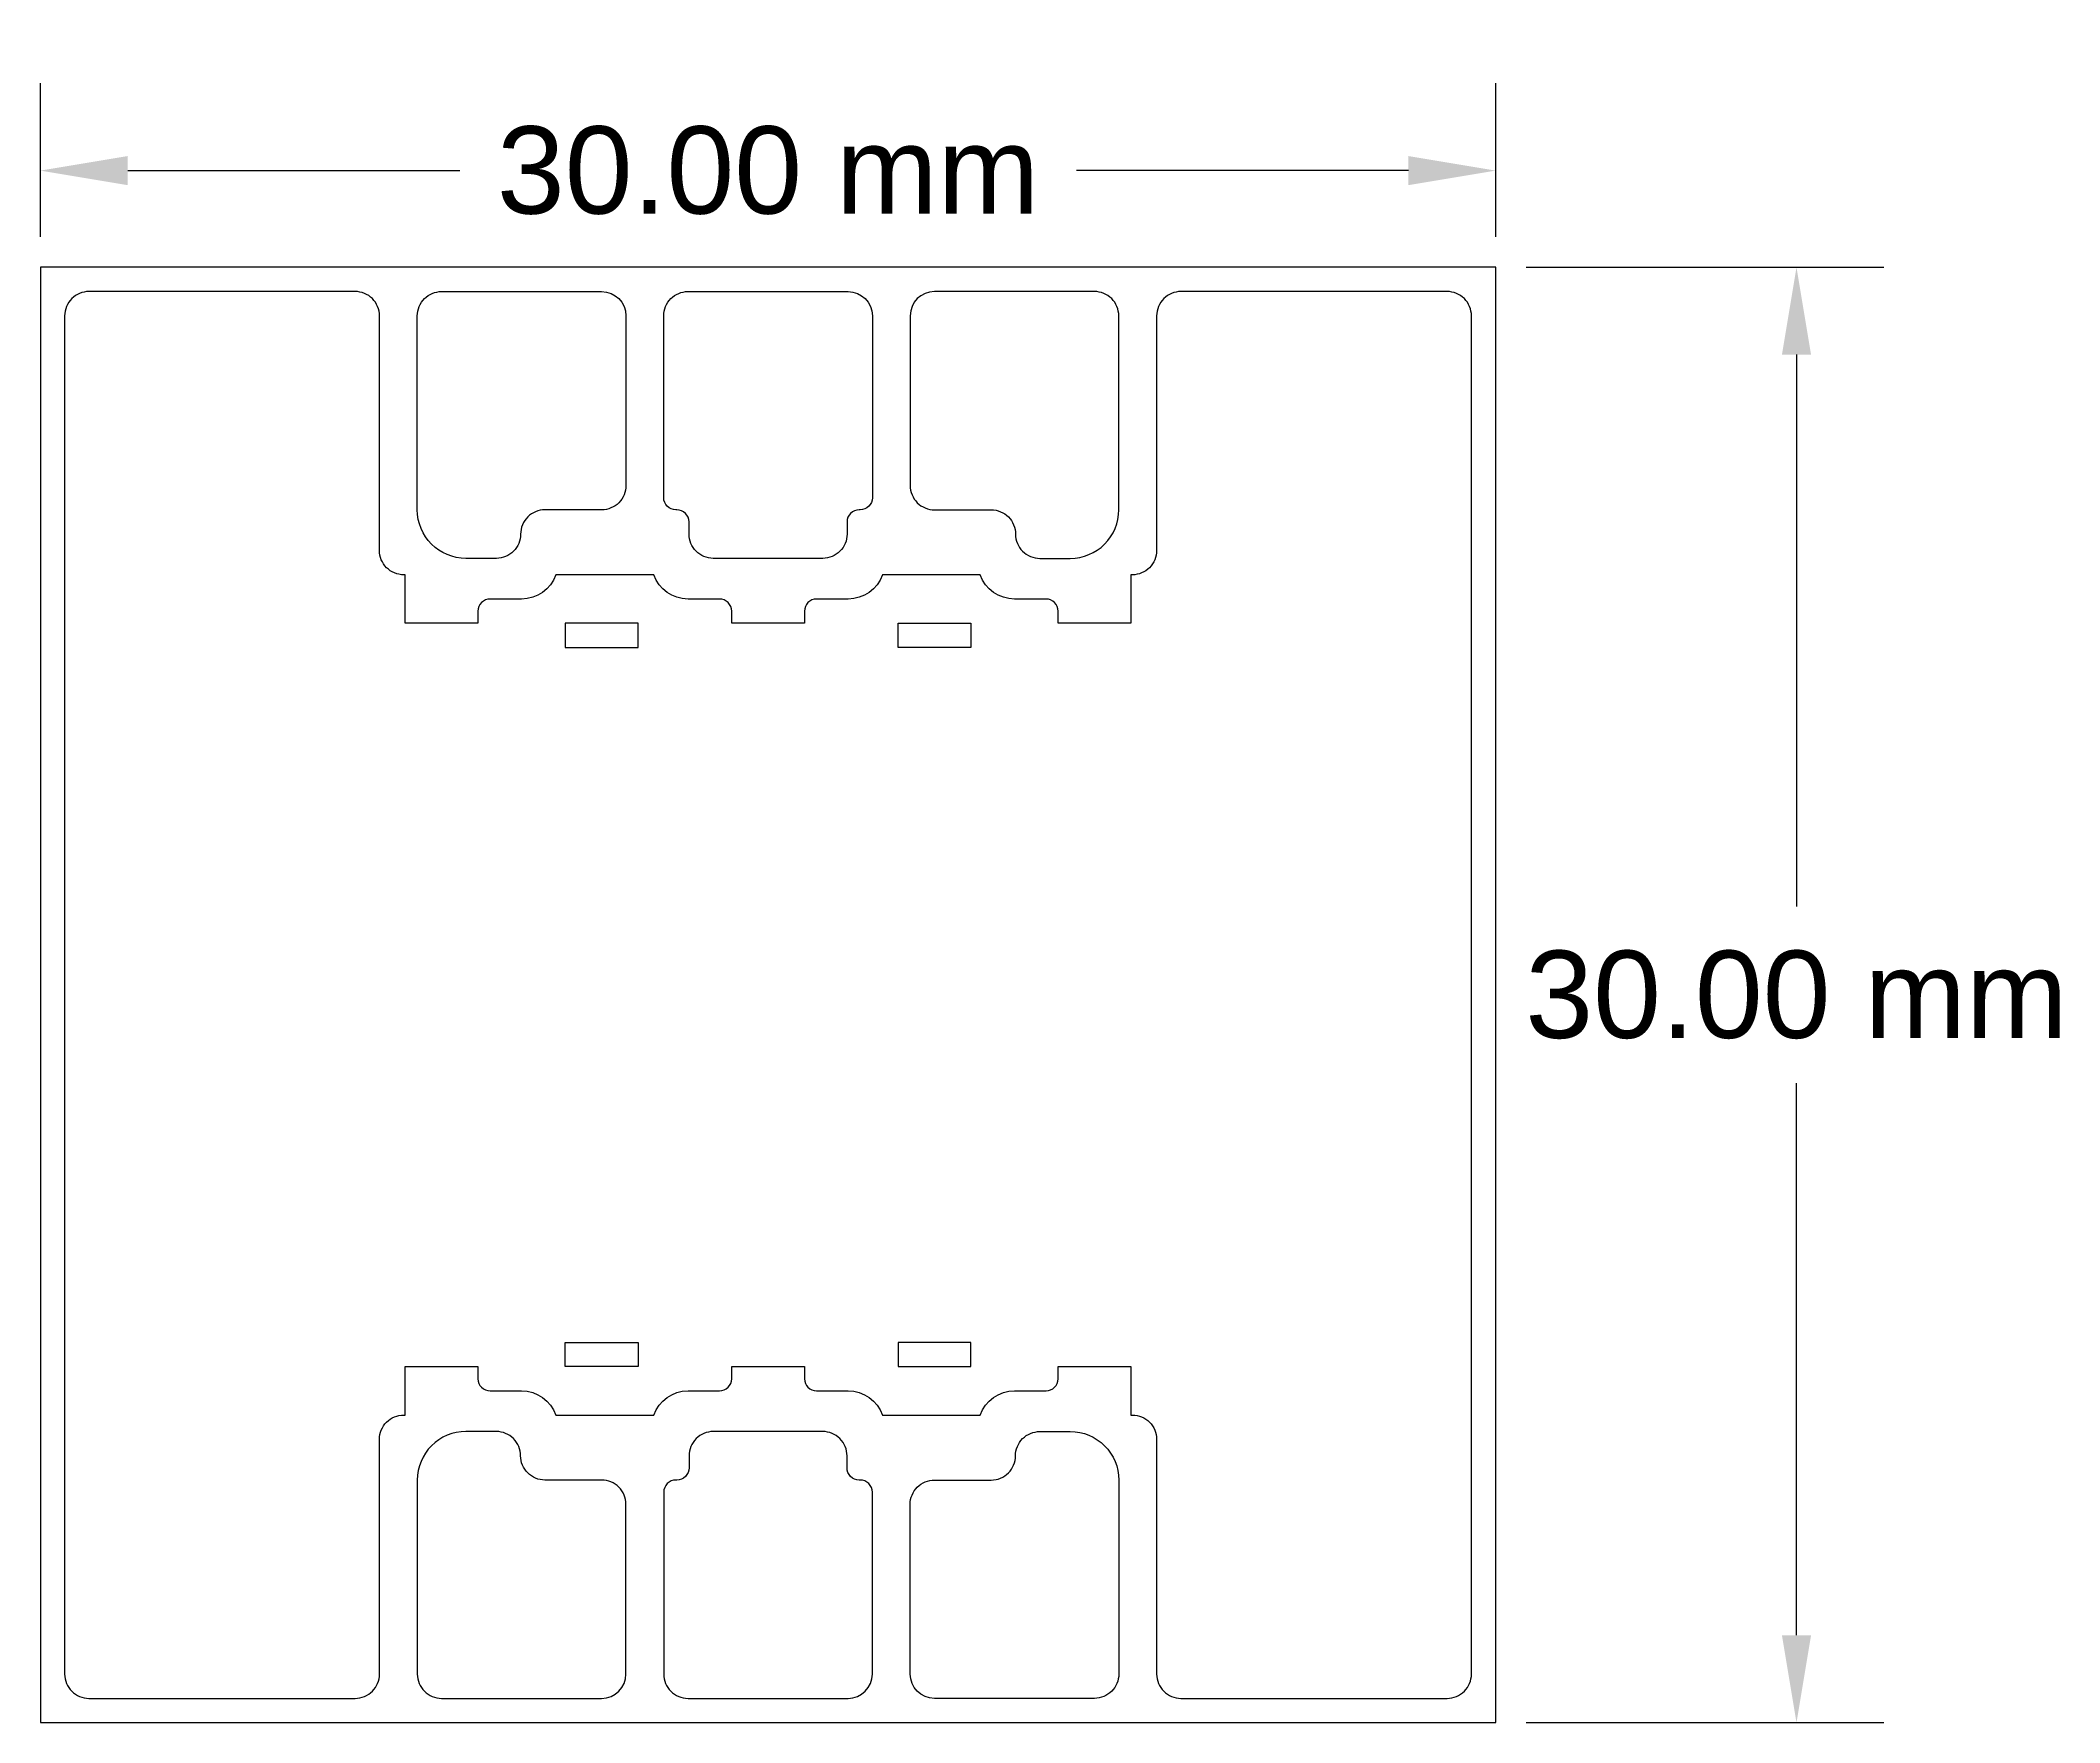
# Model space of a CAD drawing. Header units: inches. Extents: x 0 to 41.6, y 0 to 34.7.
import ezdxf

# ---------------------------------------------------------------- set-up
doc = ezdxf.new("R2010")
doc.units = ezdxf.units.IN
doc.header["$MEASUREMENT"] = 0
for name, color, linetype in [('glassOutline', 7, 'Continuous'), ('notes', 3, 'Continuous'), ('TC-etch-lines-chemical', 1, 'Continuous')]:
    doc.layers.add(name, color=color, linetype=linetype)
doc.styles.get("Standard").update_dxf_attribs({"font": 'arial.ttf'})
doc.dimstyles.get("Standard").update_dxf_attribs({"dimtxt": 0.18, "dimasz": 0.18, "dimexe": 0.18, "dimexo": 0.0625, "dimgap": 0.09, "dimtad": 0, "dimtih": 1, "dimtoh": 1, "dimdec": 4, "dimzin": 0, "dimdsep": 46, "dimtxsty": 'Standard', "dimcen": -0.09, "dimadec": 0, "dimazin": 0, "dimtfac": 1, "dimtdec": 4, "dimtofl": 0, "dimtmove": 0, "dimatfit": 3, "dimfxl": 1, "dimtolj": 1, "dimtzin": 0, "dimarcsym": 0})

# ---------------------------------------------------------------- blocks, each defined once
blk = doc.blocks.new('*D1')
at = {"layer": 'Defpoints', "color": 0}
for p in [(30, 30), (30, 0), (36.2, 0)]:
    blk.add_point(p, dxfattribs=at)
at = {"layer": 'notes', "color": 0, "lineweight": -2}
for p, q in [((30.625, 30), (38, 30)), ((36.2, 28.2), (36.2, 16.82)), ((36.2, 1.8), (36.2, 13.18)), ((30.625, 0), (38, 0))]:
    blk.add_line(p, q, dxfattribs=at)
at = {"layer": 'notes', "color": 0}
for points in [[(36.5, 28.2), (35.9, 28.2), (36.2, 30)], [(35.9, 1.8), (36.5, 1.8), (36.2, 0)]]:
    blk.add_solid(points, dxfattribs=at)
at = {"layer": 'notes', "color": 0, "insert": (36.2, 15), "char_height": 1.8, "attachment_point": 5}
blk.add_mtext('\\A1;30.00 mm', dxfattribs=at)
blk = doc.blocks.new('*D2')
at = {"layer": 'Defpoints', "color": 0}
for p in [(30, 31.993), (0, 30), (30, 30)]:
    blk.add_point(p, dxfattribs=at)
at = {"layer": 'notes', "color": 0, "lineweight": -2}
for p, q in [((0, 30.625), (0, 33.793)), ((30, 30.625), (30, 33.793)), ((1.8, 31.993), (8.644, 31.993)), ((28.2, 31.993), (21.356, 31.993))]:
    blk.add_line(p, q, dxfattribs=at)
at = {"layer": 'notes', "color": 0}
for points in [[(1.8, 32.293), (1.8, 31.693), (0, 31.993)], [(28.2, 31.693), (28.2, 32.293), (30, 31.993)]]:
    blk.add_solid(points, dxfattribs=at)
at = {"layer": 'notes', "color": 0, "insert": (15, 31.993), "char_height": 1.8, "attachment_point": 5}
blk.add_mtext('\\A1;30.00 mm', dxfattribs=at)

msp = doc.modelspace()

# ---------------------------------------------------------------- linework, layer by layer
at = {"layer": 'glassOutline'}
msp.add_lwpolyline([(0, 0), (30, 0), (30, 30), (0, 30)], close=True, dxfattribs=at)
at = {"layer": 'TC-etch-lines-chemical'}
for points in [[(0.5, 1, 0.414214), (1, 0.5), (6.49, 0.5, 0.414214), (6.99, 1), (6.99, 5.839, -0.414214), (7.49, 6.339), (7.52, 6.339), (7.52, 7.339), (9.02, 7.339), (9.02, 7.089, 0.414214), (9.27, 6.839), (9.92, 6.839, -0.317837), (10.627, 6.339), (12.643, 6.339, -0.317837), (13.35, 6.839), (14, 6.839, 0.414214), (14.25, 7.089), (14.25, 7.339), (15.75, 7.339), (15.75, 7.089, 0.414214), (16, 6.839), (16.65, 6.839, -0.317838), (17.357, 6.339), (19.373, 6.339, -0.317837), (20.08, 6.839), (20.73, 6.839, 0.414214), (20.98, 7.089), (20.98, 7.339), (22.48, 7.339), (22.48, 6.339), (22.51, 6.339, -0.414214), (23.01, 5.839), (23.01, 1, 0.414214), (23.51, 0.5), (29, 0.5, 0.414214), (29.5, 1), (29.5, 29, 0.414214), (29, 29.5), (23.51, 29.5, 0.414214), (23.01, 29), (23.01, 24.161, -0.414214), (22.51, 23.661), (22.48, 23.661), (22.48, 22.661), (20.98, 22.661), (20.98, 22.911, 0.414214), (20.73, 23.161), (20.08, 23.161, -0.317837), (19.373, 23.661), (17.357, 23.661, -0.317838), (16.65, 23.161), (16, 23.161, 0.414214), (15.75, 22.911), (15.75, 22.661), (14.25, 22.661), (14.25, 22.911, 0.414214), (14, 23.161), (13.35, 23.161, -0.317837), (12.643, 23.661), (10.627, 23.661, -0.317837), (9.92, 23.161), (9.27, 23.161, 0.414214), (9.02, 22.911), (9.02, 22.661), (7.52, 22.661), (7.52, 23.661), (7.49, 23.661, -0.414214), (6.99, 24.161), (6.99, 29, 0.414214), (6.49, 29.5), (1, 29.5, 0.414214), (0.5, 29)], [(7.77, 29, -0.414214), (8.27, 29.5), (11.57, 29.5, -0.414213), (12.07, 29), (12.07, 25.5, -0.414214), (11.57, 25), (10.399, 25, 0.414214), (9.899, 24.5, -0.414214), (9.399, 24), (8.77, 24, -0.414214), (7.77, 25)], [(13.121, 25), (13.1, 25, -0.414214), (12.85, 25.25), (12.85, 29, -0.414214), (13.35, 29.5), (16.65, 29.5, -0.414213), (17.15, 29), (17.15, 25.25, -0.414214), (16.9, 25), (16.879, 25, 0.414214), (16.629, 24.75), (16.629, 24.5, -0.414214), (16.129, 24), (13.871, 24, -0.414214), (13.371, 24.5), (13.371, 24.75, 0.414214)], [(22.23, 29, 0.414214), (21.73, 29.5), (18.43, 29.5, 0.414213), (17.93, 29), (17.93, 25.5, 0.414214), (18.43, 25), (19.601, 25, -0.414214), (20.101, 24.5, 0.414214), (20.601, 24), (21.23, 24, 0.414214), (22.23, 25)], [(7.77, 1, 0.414214), (8.27, 0.5), (11.57, 0.5, 0.414213), (12.07, 1), (12.07, 4.5, 0.414214), (11.57, 5), (10.399, 5, -0.414214), (9.899, 5.5, 0.414214), (9.399, 6), (8.77, 6, 0.414214), (7.77, 5)], [(13.121, 5), (13.1, 5, 0.414214), (12.85, 4.75), (12.85, 1, 0.414214), (13.35, 0.5), (16.65, 0.5, 0.414213), (17.15, 1), (17.15, 4.75, 0.414214), (16.9, 5), (16.879, 5, -0.414214), (16.629, 5.25), (16.629, 5.5, 0.414214), (16.129, 6), (13.871, 6, 0.414214), (13.371, 5.5), (13.371, 5.25, -0.414214)], [(22.23, 1, -0.414214), (21.73, 0.5), (18.43, 0.5, -0.414213), (17.93, 1), (17.93, 4.5, -0.414214), (18.43, 5), (19.601, 5, 0.414214), (20.101, 5.5, -0.414214), (20.601, 6), (21.23, 6, -0.414214), (22.23, 5)]]:
    msp.add_lwpolyline(points, format="xyb", close=True, dxfattribs=at)
for points in [[(12.32, 22.661), (10.82, 22.661), (10.82, 22.161), (12.32, 22.161)], [(17.68, 22.661), (19.18, 22.661), (19.18, 22.161), (17.68, 22.161)], [(12.32, 7.339), (10.82, 7.339), (10.82, 7.839), (12.32, 7.839)], [(17.68, 7.339), (19.18, 7.339), (19.18, 7.839), (17.68, 7.839)]]:
    msp.add_lwpolyline(points, close=True, dxfattribs=at)

# ---------------------------------------------------------------- dimensions: what is measured, and where the dimension line sits
at = {"layer": 'notes'}
dim = msp.add_linear_dim(base=(30, 31.993), p1=(0, 30), p2=(30, 30), dimstyle='Standard', override={"dimdec": 2, "dimpost": ' mm'}, dxfattribs=at)
dim.commit()
dim.dimension.update_dxf_attribs({"geometry": '*D2', "text_midpoint": (15, 31.993)})
dim = msp.add_linear_dim(base=(36.2, 0), p1=(30, 30), p2=(30, 0), angle=90, dimstyle='Standard', override={"dimdec": 2, "dimpost": ' mm'}, dxfattribs=at)
dim.commit()
dim.dimension.update_dxf_attribs({"geometry": '*D1', "text_midpoint": (36.2, 15), "dimtype": 128})

doc.saveas('drawing.dxf')
